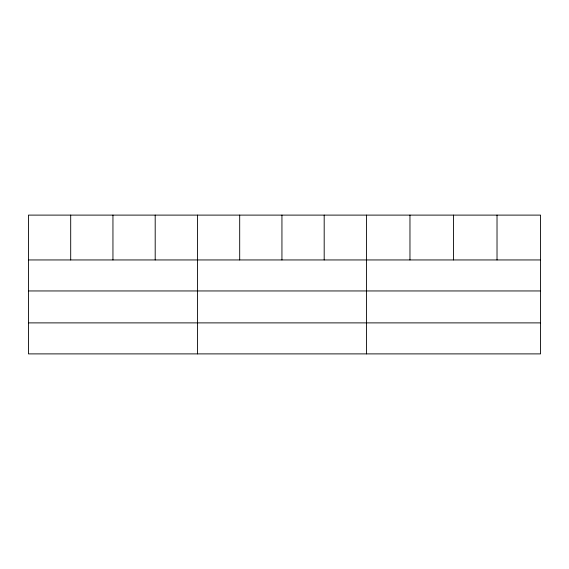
<?xml version="1.0" encoding="UTF-8"?>
<svg xmlns="http://www.w3.org/2000/svg" width="569" height="569" viewBox="0 0 569 569"><rect width="100%" height="100%" fill="white"/><g stroke="black" fill="none" stroke-linecap="round" stroke-linejoin="round"><path stroke-width="0.85" d="M540.55 290.951L540.55 215.11L28.45 215.11L28.45 353.89L540.55 353.89L540.55 290.951L28.45 290.951M28.45 259.948L540.55 259.948M28.45 322.886L540.55 322.886M497.022 215.11L497.022 259.948M453.493 215.11L453.493 259.948M409.964 215.11L409.964 259.948M366.436 215.11L366.436 353.89M324.188 215.11L324.188 259.948M281.94 215.11L281.94 259.948M239.691 215.11L239.691 259.948M197.443 215.11L197.443 353.89M155.195 215.11L155.195 259.948M112.947 215.11L112.947 259.948M70.698 215.11L70.698 259.948"/></g></svg>
